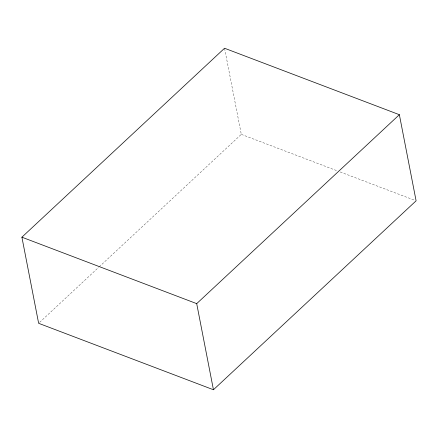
<?xml version="1.0" encoding="UTF-8"?>
<svg xmlns="http://www.w3.org/2000/svg" width="438" height="438" viewBox="0 0 438 438"><rect width="100%" height="100%" fill="white"/><g stroke="black" fill="none" stroke-linecap="round" stroke-linejoin="round"><path stroke-width="0.33" stroke-dasharray="2.19 1.64" d="M39.639 322.368L98.687 267.322M99.185 266.857L241.3 134.367L224.557 48.251M241.3 134.367L336.992 170.743M340.184 171.959L414.824 200.33"/><path stroke-width="0.66" d="M21.9 237.188L224.557 48.251L399.363 114.696L416.1 200.812L213.443 389.749L38.637 323.304L21.9 237.188L196.7 303.633L213.443 389.749M196.7 303.633L399.363 114.696"/></g></svg>
